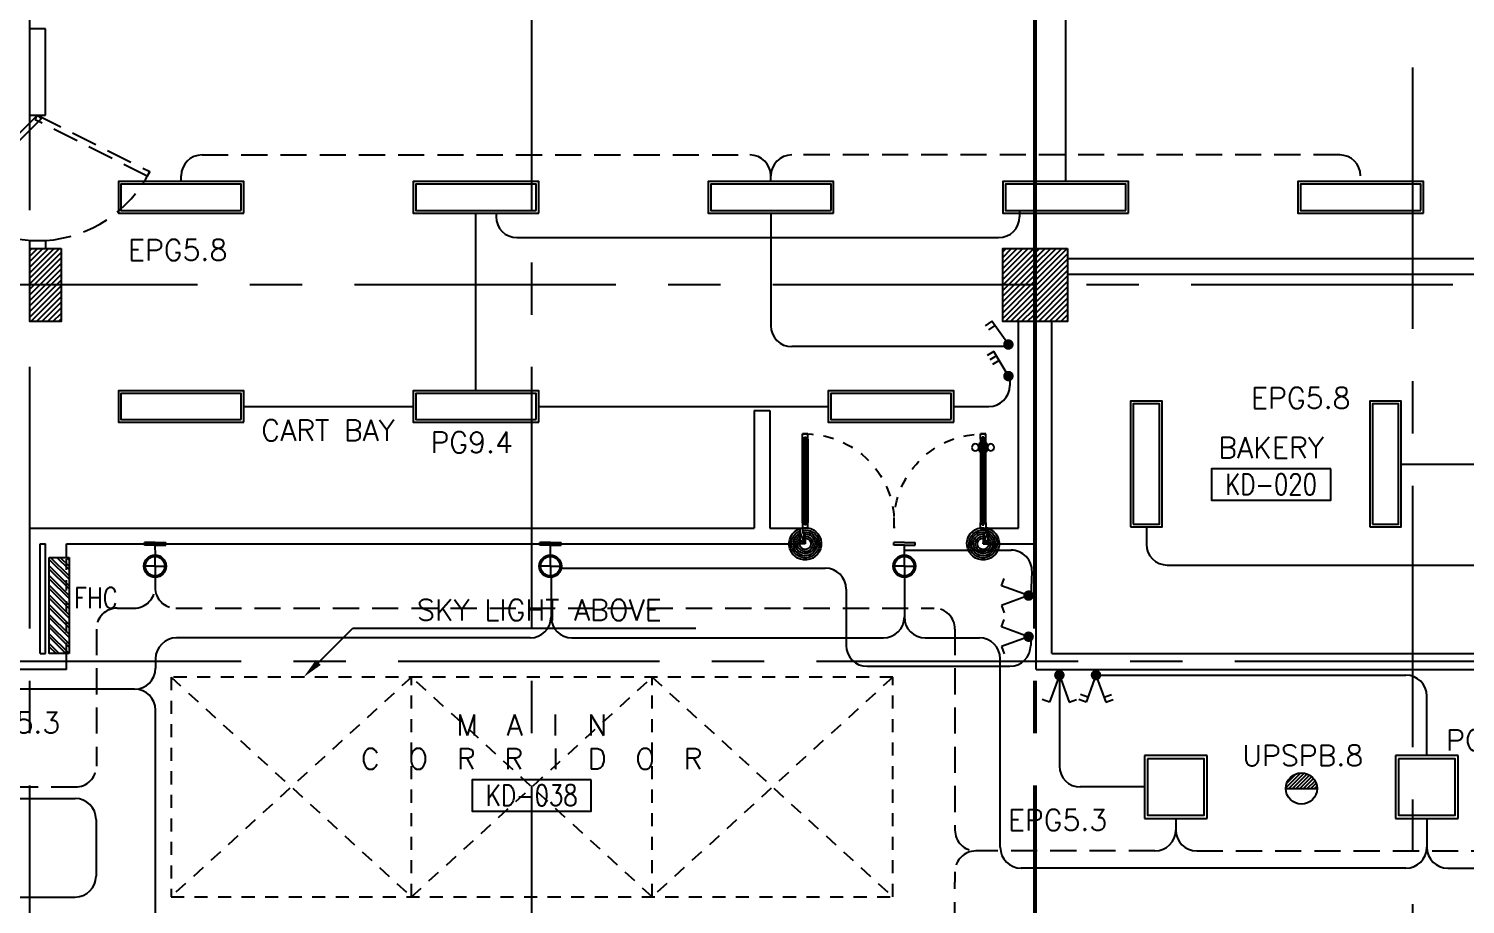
# Model space of a CAD drawing. Extents: x -0.4 to 93, y -13.2 to 77.1.
# Drawn here: x 38.64 to 52.37, y 44.25 to 52.62 of the extents above; entities that cross this region are included whole.
import ezdxf
from ezdxf.enums import TextEntityAlignment as Align

# ---------------------------------------------------------------- set-up
doc = ezdxf.new("R2010")
doc.units = 0
doc.header["$MEASUREMENT"] = 0
for name, pattern in [('CENTERX2', [4, 2.5, -0.5, 0.5, -0.5]), ('HIDDEN', [0.375, 0.25, -0.125]), ('HIDDEN2', [0.1875, 0.125, -0.0625])]:
    doc.linetypes.add(name, pattern=pattern)
doc.layers.get('0').update_dxf_attribs({"linetype": 'CONTINUOUS'})
for name, color, linetype in [('AXES', 11, 'CENTERX2'), ('COL', 11, 'CONTINUOUS'), ('DOOR', 11, 'CONTINUOUS'), ('E-CLINE', 2, 'CONTINUOUS'), ('E-HLINE', 2, 'HIDDEN'), ('E-LITE', 4, 'CONTINUOUS'), ('E-SWITCH', 4, 'CONTINUOUS'), ('E-TEXT', 4, 'CONTINUOUS'), ('E-TRXT', 4, 'CONTINUOUS'), ('EJ', 11, 'CONTINUOUS'), ('EL-LITE', 4, 'CONTINUOUS'), ('FHC', 11, 'CONTINUOUS'), ('HAT', 11, 'CONTINUOUS'), ('HIDDEN', 11, 'HIDDEN2'), ('RM-BOX', 11, 'CONTINUOUS'), ('RM-IND', 11, 'CONTINUOUS'), ('RM-NAME', 11, 'CONTINUOUS'), ('RM-NO', 11, 'CONTINUOUS'), ('WALL', 11, 'CONTINUOUS')]:
    doc.layers.add(name, color=color, linetype=linetype)
doc.styles.add('ROMANS', font='ROMANS.shx', dxfattribs={"width": 0.6})

# ---------------------------------------------------------------- blocks, each defined once
blk = doc.blocks.new('A$C272A55A0')
at = {"layer": 'DOOR', "color": 0, "linetype": 'ByBlock'}
for p, q in [((0, 900), (0, 1050)), ((50, 1050), (0, 1050)), ((50, 950), (50, 1050)), ((1750, 950), (1750, 1050)), ((1750, 1050), (1800, 1050)), ((1800, 1050), (1800, 900)), ((0, 900), (25, 900)), ((25, 950), (50, 950)), ((25, 900), (25, 950)), ((75, 900), (25, 900)), ((25, 850), (25, 900)), ((42, 850), (25, 850)), ((58, 870), (42, 870)), ((42, 870), (42, 850)), ((58, 850), (58, 870)), ((75, 850), (58, 850)), ((75, 900), (75, 850)), ((1725, 900), (1775, 900)), ((1725, 900), (1725, 850)), ((1725, 850), (1742, 850)), ((1742, 870), (1758, 870)), ((1742, 850), (1742, 870)), ((1775, 950), (1750, 950)), ((1758, 870), (1758, 850)), ((1758, 850), (1775, 850)), ((1775, 900), (1775, 950)), ((1800, 900), (1775, 900)), ((1775, 850), (1775, 900)), ((1718, 160), (1709, 160)), ((1709, 95), (1709, 160)), ((1725, 173), (1718, 173)), ((1718, 173), (1718, 83)), ((1718, 95), (1718, 160)), ((1775, 173), (1782, 173)), ((1782, 173), (1782, 83)), ((1782, 160), (1791, 160)), ((1782, 95), (1782, 160)), ((1791, 95), (1791, 160)), ((25, 50), (42, 50)), ((25, 50), (25, 0)), ((25, 0), (75, 0)), ((75, 0), (25, 0)), ((42, 50), (42, 30)), ((42, 30), (58, 30)), ((58, 50), (75, 50)), ((58, 50), (58, 30)), ((75, 50), (75, 0)), ((1718, 95), (1709, 95)), ((1725, 83), (1718, 83)), ((1742, 50), (1725, 50)), ((1725, 50), (1725, 0)), ((1775, 0), (1725, 0)), ((1725, 0), (1775, 0)), ((1742, 50), (1742, 30)), ((1758, 30), (1742, 30)), ((1775, 50), (1758, 50)), ((1758, 50), (1758, 30)), ((1775, 83), (1782, 83)), ((1775, 50), (1775, 0)), ((1782, 95), (1791, 95))]:
    blk.add_line(p, q, dxfattribs=at)
at = {"layer": 'DOOR', "color": 9, "linetype": 'ByBlock'}
for p, q in [((50, 1050), (0, 1010)), ((50, 1050), (0, 937)), ((50, 1050), (37, 950)), ((1750, 1050), (1800, 1010)), ((1750, 1050), (1800, 937)), ((1750, 1050), (1763, 950))]:
    blk.add_line(p, q, dxfattribs=at)
at = {"layer": 'DOOR', "linetype": 'ByBlock'}
for p, q in [((25, 850), (25, 50)), ((42, 850), (42, 50)), ((58, 850), (58, 50)), ((75, 50), (75, 850)), ((1725, 50), (1725, 850)), ((1742, 850), (1742, 50)), ((1758, 850), (1758, 50)), ((1775, 850), (1775, 50))]:
    blk.add_line(p, q, dxfattribs=at)
at = {"layer": 'DOOR', "color": 0, "linetype": 'ByBlock'}
for centre in [(1676, 128), (1824, 128)]:
    blk.add_circle(centre, 32.4, dxfattribs=at)
at = {"layer": 'DOOR', "color": 9, "linetype": 'ByBlock'}
for centre, radius, start, end in [((50, 1050), 54.4, 203.2074, 270), ((50, 1050), 74.4, 227.7764, 270), ((50, 1050), 94.4, 238.0182, 270), ((50, 1050), 34.4, 180, 270), ((50, 1050), 14.4, 180, 270), ((1750, 1050), 14.4, 270, 0), ((1750, 1050), 34.4, 270, 0), ((1750, 1050), 54.4, 270, 336.7926), ((1750, 1050), 74.4, 270, 312.2236), ((1750, 1050), 94.4, 270, 301.9818), ((50, 1050), 114, 244.0838, 257.3774), ((50, 1050), 134, 248.1598, 259.28), ((50, 1050), 154, 251.1053, 256.2858), ((1750, 1050), 114, 282.6226, 295.9162), ((1750, 1050), 134, 280.72, 291.8402), ((1750, 1050), 154, 283.7142, 288.8947)]:
    blk.add_arc(centre, radius, start, end, dxfattribs=at)
at = {"layer": 'DOOR', "linetype": 'HIDDEN', "ltscale": 0.5}
for centre, start, end in [((50, 851), 268.3174, 3.2965), ((1750, 851), 176.7035, 271.6826)]:
    blk.add_arc(centre, 851, start, end, dxfattribs=at)
at = {"layer": 'WALL', "linetype": 'ByBlock'}
blk.add_line((1800, 900), (1800, 1050), dxfattribs=at)
blk = doc.blocks.new('RM1')
at = {"layer": 'RM-BOX'}
blk.add_lwpolyline([(570, -200), (-570, -200), (-570, -500), (570, -500)], close=True, dxfattribs=at)
at = {"layer": 'RM-NAME', "style": 'ROMANS'}
for tag, p in [('ROOMNAME1', (0, 324)), ('ROOMNAME2', (0, 0))]:
    blk.add_attdef(tag, text='', height=200, dxfattribs=at).set_placement(p, align=Align.MIDDLE)
at = {"layer": 'RM-NO', "style": 'ROMANS', "width": 0.8}
blk.add_attdef('ROOMNO', text='', height=200, dxfattribs=at).set_placement((0, -350), align=Align.MIDDLE)
blk = doc.blocks.new('C11')
at = {"layer": 'HAT'}
h = blk.add_hatch(dxfattribs=at)
h.set_pattern_fill('ANSI31', color=256, scale=300, style=0)
h.set_pattern_definition([(45, (-383765.23, -62181), (-26.5165043, 26.5165043), [])])
h.paths.add_polyline_path([(-20, 350), (-20, 700), (-320, 700), (-320, 350)])
h.paths.add_polyline_path([(-320, 0), (-20, 0), (-20, 350), (-320, 350)])
h = blk.add_hatch(dxfattribs=at)
h.set_pattern_fill('ANSI31', color=256, scale=300, style=0)
h.set_pattern_definition([(45, (-383445.23, -62181), (-26.5165043, 26.5165043), [])])
h.paths.add_polyline_path([(300, 350), (300, 700), (0, 700), (0, 350)])
h.paths.add_polyline_path([(0, 0), (300, 0), (300, 350), (0, 350)])
at = {"layer": 'COL'}
for points in [[(-20, 700), (-20, 0), (-320, 0), (-320, 700)], [(300, 700), (300, 0), (0, 0), (0, 700)]]:
    blk.add_lwpolyline(points, close=True, dxfattribs=at)
blk = doc.blocks.new('1G2W')
for p, q in [((0.517, 0.188), (0.466, 0.329)), ((0, 0), (0.517, 0.188)), ((0, 0), (0.517, -0.188)), ((0.517, -0.188), (0.466, -0.329))]:
    blk.add_line(p, q)
at = {"const_width": 0.1}
blk.add_lwpolyline([(-0.05, 0, 1), (0.05, 0, 1)], format="xyb", close=True, dxfattribs=at)
blk = doc.blocks.new('2G2W')
for p, q in [((0.423, 0.154), (0.372, 0.295)), ((0.517, 0.188), (0.466, 0.329)), ((0, 0), (0.517, 0.188)), ((0, 0), (0.517, -0.188)), ((0.423, -0.154), (0.372, -0.295)), ((0.517, -0.188), (0.466, -0.329))]:
    blk.add_line(p, q)
at = {"const_width": 0.1}
blk.add_lwpolyline([(-0.05, 0, 1), (0.05, 0, 1)], format="xyb", close=True, dxfattribs=at)
blk = doc.blocks.new('L42')
at = {"layer": 'E-LITE'}
for p, q in [((0.3, 0.3), (-0.3, 0.3)), ((-0.3, 0.3), (-0.3, -0.3)), ((0.3, -0.3), (0.3, 0.3)), ((-0.3, -0.3), (0.3, -0.3))]:
    blk.add_line(p, q, dxfattribs=at)
at = {"layer": 'E-LITE', "color": 8}
blk.add_lwpolyline([(-0.27, 0.27), (-0.27, -0.27), (0.27, -0.27), (0.27, 0.27)], close=True, dxfattribs=at)
blk = doc.blocks.new('GLOP')
at = {"layer": 'E-LITE', "color": 8}
for q in [(-187, 0), (0, 187), (187, 0), (0, -187)]:
    blk.add_line((0, 0), q, dxfattribs=at)
at = {"layer": 'E-LITE'}
blk.add_circle((0, 0), 212, dxfattribs=at)
at = {"layer": 'E-LITE', "color": 8}
blk.add_circle((0, 0), 187, dxfattribs=at)
blk = doc.blocks.new('DEC')
at = {"layer": 'E-CLINE', "color": 8}
for p, q in [((-25, 102), (0, 102)), ((-25, -102), (0, -102))]:
    blk.add_line(p, q, dxfattribs=at)
at = {"layer": 'E-LITE', "color": 8}
for q in [(-25, 102), (-25, -102)]:
    blk.add_line((-25, 0), q, dxfattribs=at)
at = {"layer": 'E-LITE'}
for p, q in [((0, 0), (0, 102)), ((0, 0), (0, -102)), ((-120, -3), (-25, -1))]:
    blk.add_line(p, q, dxfattribs=at)
at = {"layer": 'E-LITE', "xscale": 0.5, "yscale": 0.5, "zscale": 0.5}
blk.add_blockref('GLOP', (-225, 0), dxfattribs=at)
blk = doc.blocks.new('L24')
at = {"color": 4}
blk.add_lwpolyline([(-0.6, 0.15), (-0.6, -0.15), (0.6, -0.15), (0.6, 0.15)], close=True, dxfattribs=at)
at = {"layer": 'E-LITE', "color": 8}
blk.add_lwpolyline([(-0.575, 0.125), (-0.575, -0.125), (0.575, -0.125), (0.575, 0.125)], close=True, dxfattribs=at)
blk = doc.blocks.new('3G1W')
for p, q in [((0, 0), (0.55, 0)), ((0.35, 0), (0.35, -0.15)), ((0.45, 0), (0.45, -0.15)), ((0.55, 0), (0.55, -0.15))]:
    blk.add_line(p, q)
at = {"const_width": 0.1}
blk.add_lwpolyline([(-0.05, 0, 1), (0.05, 0, 1)], format="xyb", close=True, dxfattribs=at)
blk = doc.blocks.new('2G1W')
for p, q in [((0, 0), (0.55, 0)), ((0.45, 0), (0.45, -0.15)), ((0.55, 0), (0.55, -0.15))]:
    blk.add_line(p, q)
at = {"const_width": 0.1}
blk.add_lwpolyline([(-0.05, 0, 1), (0.05, 0, 1)], format="xyb", close=True, dxfattribs=at)
blk = doc.blocks.new('EL')
at = {"layer": 'EL-LITE'}
h = blk.add_hatch(dxfattribs=at)
h.set_pattern_fill('ANSI31', color=4, scale=0.2, style=0)
h.set_pattern_definition([(45, (587.071197, 567.777136), (-0.0176776695, 0.0176776695), [])])
h.paths.add_polyline_path([(0.15, 0, 1), (-0.15, 0)])
at = {"layer": 'EL-LITE', "color": 4}
blk.add_line((-0.15, 0), (0.15, 0), dxfattribs=at)
blk.add_circle((0, 0), 0.15, dxfattribs=at)

msp = doc.modelspace()

# ---------------------------------------------------------------- hatches: boundary and pattern name
at = {"layer": 'FHC', "linetype": 'ByBlock', "ltscale": 0.3}
h = msp.add_hatch(dxfattribs=at)
h.set_pattern_fill('ANSI32', color=11, scale=175, angle=90, style=0)
h.set_pattern_definition([(135, (70.07555, -185.551366), (-0.046403882, -0.046403882), []), (135, (70.07555, -185.52043), (-0.046403882, -0.046403882), [])])
h.paths.add_polyline_path([(39.0245, 47.5648), (38.8345, 47.5648), (38.8345, 46.6448), (39.0245, 46.6448)])
h.paths.add_polyline_path([(39.4457, 46.4322), (39.0248, 46.4322), (39.0248, 46.6947), (39.4457, 46.6947)], flags=9)
at = {"layer": 'HAT'}
h = msp.add_hatch(dxfattribs=at)
h.set_pattern_fill('ANSI31', color=256, scale=0.3, style=0)
h.set_pattern_definition([(45, (-344.795687, -12.361), (-0.0265165043, 0.0265165043), [])])
h.paths.add_polyline_path([(38.9495, 50.17), (38.9495, 50.52), (38.6495, 50.52), (38.6495, 50.17)])
h.paths.add_polyline_path([(38.6495, 49.82), (38.9495, 49.82), (38.9495, 50.17), (38.6495, 50.17)])

# ---------------------------------------------------------------- linework, layer by layer
at = {"layer": 'AXES'}
for p, q in [((43.4495, -1.1143), (43.4495, 76.4248)), ((38.6495, -1.1143), (38.6495, 76.0748)), ((48.2495, -1.1143), (48.2495, 76.0748)), ((48.2695, -1.1143), (48.2695, 76.0748)), ((51.8695, 5.75), (51.8695, 64.57)), ((92.2523, 50.17), (22.4295, 50.17)), ((80.6695, 46.57), (22.4295, 46.57))]:
    msp.add_line(p, q, dxfattribs=at)
at = {"layer": 'COL'}
msp.add_lwpolyline([(38.9495, 50.52), (38.9495, 49.82), (38.6495, 49.82), (38.6495, 50.52)], close=True, dxfattribs=at)
at = {"layer": 'DOOR'}
msp.add_lwpolyline([(37.876, 50.9465), (37.9114, 50.9111), (38.7599, 51.7596), (38.7245, 51.795), (37.876, 50.9465, 0.1989107), (38.7245, 50.595, 0.4142117)], format="xyb", dxfattribs=at)
at = {"layer": 'DOOR', "color": 11, "linetype": 'HIDDEN'}
msp.add_lwpolyline([(39.7957, 51.254), (39.7731, 51.2093), (38.702, 51.7504), (38.7245, 51.795), (39.7957, 51.254, -0.2646419), (38.7995, 50.595, -0.4142117)], format="xyb", dxfattribs=at)
at = {"layer": 'E-CLINE', "color": 4}
for p, q in [((40.0961, 51.1577), (40.0961, 51.2135)), ((45.7336, 51.1577), (45.7336, 51.2135)), ((51.7585, 48.4575), (53.0488, 48.4575)), ((49.3228, 47.8575), (49.3228, 47.692)), ((43.6324, 47.3752), (43.6324, 46.9955)), ((47.0095, 47.3875), (47.0095, 46.9955)), ((49.5228, 47.492), (53.9891, 47.492)), ((43.4324, 46.7955), (40.052, 46.7955)), ((43.8324, 46.7955), (46.8095, 46.7955)), ((47.2095, 46.7955), (47.7264, 46.7955)), ((39.852, 46.5955), (39.852, 46.5054)), ((47.9264, 44.7935), (47.9264, 46.5955)), ((39.652, 46.3054), (35.9794, 46.3054)), ((39.852, 43.5388), (39.852, 46.1054)), ((49.6043, 45.07), (49.6043, 44.9583)), ((52.0043, 45.07), (52.0043, 44.7935)), ((51.8043, 44.5935), (48.1264, 44.5935)), ((52.2043, 44.5935), (54.2043, 44.5935))]:
    msp.add_line(p, q, dxfattribs=at)
at = {"layer": 'E-CLINE'}
msp.add_line((43.1064, 50.8577), (43.1064, 50.823), dxfattribs=at)
at = {"layer": 'E-CLINE', "color": 4}
for centre, start, end in [((40.2961, 51.2135), 90, 180), ((45.5336, 51.2135), 0, 90), ((45.9336, 51.2135), 90, 180), ((51.1711, 51.2135), 0, 90), ((49.5228, 47.692), 180, 270), ((43.4324, 46.9955), 270, 0), ((43.8324, 46.9955), 180, 270), ((46.8095, 46.9955), 270, 0), ((47.2095, 46.9955), 180, 270), ((40.052, 46.5955), 90, 180), ((47.7264, 46.5955), 0, 90), ((39.652, 46.5054), 270, 360), ((39.652, 46.1054), 0, 90), ((49.4043, 44.9583), 270, 0), ((49.8043, 44.9583), 180, 270), ((48.1264, 44.7935), 180, 270), ((51.8043, 44.7935), 270, 0), ((52.2043, 44.7935), 180, 270)]:
    msp.add_arc(centre, 0.2, start, end, dxfattribs=at)
at = {"layer": 'E-HLINE', "color": 4}
for p, q in [((40.2961, 51.4135), (45.5336, 51.4135)), ((51.1711, 51.4135), (45.9336, 51.4135)), ((39.8469, 47.375), (39.8469, 47.2803)), ((39.4859, 47.0803), (39.6469, 47.0803)), ((40.0469, 47.0803), (47.2932, 47.0803)), ((39.2859, 46.8803), (39.2859, 45.57)), ((47.4932, 46.8803), (47.4932, 44.9583)), ((38.4794, 45.37), (39.0859, 45.37)), ((49.4043, 44.7583), (47.6932, 44.7583)), ((49.8043, 44.7583), (56.6043, 44.7583)), ((47.4932, 44.5583), (47.4932, 44.4587)), ((47.4932, 43.6454), (47.4932, 44.4587))]:
    msp.add_line(p, q, dxfattribs=at)
for centre, start, end in [((39.6469, 47.2803), 270, 0), ((40.0469, 47.2803), 180, 270), ((39.4859, 46.8803), 90, 180), ((47.2932, 46.8803), 0, 90), ((39.0859, 45.57), 270, 0), ((47.6932, 44.9583), 180, 270), ((47.6932, 44.5583), 90, 180)]:
    msp.add_arc(centre, 0.2, start, end, dxfattribs=at)
at = {"layer": 'E-SWITCH', "color": 4}
for p, q in [((48.5523, 51.1577), (48.5523, 53.227)), ((42.9148, 49.1577), (42.9148, 50.8577)), ((45.7336, 50.8577), (45.7336, 49.7801)), ((48.1111, 50.8827), (48.1111, 50.823)), ((43.3064, 50.623), (47.9111, 50.623)), ((48.0188, 49.5801), (45.9336, 49.5801)), ((48.0175, 49.2772), (48.0175, 49.2077)), ((40.6961, 49.0077), (42.3148, 49.0077)), ((43.5148, 49.0077), (46.2828, 49.0077)), ((47.4828, 49.0077), (47.8175, 49.0077)), ((47.0114, 47.6341), (48.0301, 47.6341)), ((43.7299, 47.4623), (46.2535, 47.4623)), ((48.2225, 47.1999), (48.23, 47.4275)), ((46.4535, 47.2623), (46.4535, 46.7238)), ((48.2179, 46.7923), (48.2179, 46.7238)), ((46.6535, 46.5238), (48.0179, 46.5238)), ((48.4914, 46.4398), (48.4914, 45.57)), ((48.8414, 46.4398), (51.8043, 46.4398)), ((52.0043, 45.67), (52.0043, 46.2398)), ((49.3043, 45.37), (48.6914, 45.37)), ((38.4794, 45.26), (39.0831, 45.26)), ((39.2831, 45.06), (39.2831, 44.5178)), ((38.2252, 44.3178), (39.0831, 44.3178))]:
    msp.add_line(p, q, dxfattribs=at)
for centre, start, end in [((43.3064, 50.823), 180, 270), ((47.9111, 50.823), 270, 0), ((45.9336, 49.7801), 180, 270), ((47.8175, 49.2077), 270, 0), ((48.0301, 47.4341), 358.11832, 90), ((46.2535, 47.2623), 0, 90), ((46.6535, 46.7238), 180, 270), ((48.0179, 46.7238), 270, 0), ((51.8043, 46.2398), 0, 90), ((48.6914, 45.57), 180, 270), ((39.0831, 45.06), 0, 90), ((39.0831, 44.5178), 270, 0)]:
    msp.add_arc(centre, 0.2, start, end, dxfattribs=at)
at = {"layer": 'FHC', "linetype": 'ByBlock', "ltscale": 0.3}
for p, q in [((38.8345, 46.6448), (38.8345, 47.5648)), ((38.8345, 47.5648), (39.0245, 47.5648)), ((39.0245, 47.5648), (39.0245, 46.6448)), ((39.0245, 46.6448), (38.8345, 46.6448))]:
    msp.add_line(p, q, dxfattribs=at)
at = {"layer": 'FHC', "color": 250, "linetype": 'HIDDEN', "ltscale": 0.25}
msp.add_line((38.9995, 46.6478), (38.9995, 47.563), dxfattribs=at)
at = {"layer": 'HIDDEN'}
for p, q in [((46.8995, 46.42), (39.9995, 46.42)), ((39.9995, 46.42), (39.9995, 44.32)), ((42.2995, 46.42), (39.9995, 44.32)), ((39.9995, 46.42), (42.2995, 44.32)), ((44.5995, 44.32), (42.2995, 46.42)), ((42.2995, 44.32), (44.5995, 46.42)), ((42.2995, 44.32), (42.2995, 46.42)), ((42.2995, 44.32), (42.2995, 46.42)), ((46.8995, 46.42), (44.5995, 44.32)), ((44.5995, 46.42), (46.8995, 44.32)), ((44.5995, 44.32), (44.5995, 46.42)), ((44.5995, 44.32), (44.5995, 46.42)), ((46.8995, 44.32), (46.8995, 46.42)), ((39.9995, 44.32), (46.8995, 44.32))]:
    msp.add_line(p, q, dxfattribs=at)
at = {"layer": 'RM-IND'}
for p, q in [((41.4086, 46.5611), (41.737, 46.8879)), ((41.737, 46.8879), (42.25, 46.8879)), ((42.25, 46.8879), (45.0167, 46.8879))]:
    msp.add_line(p, q, dxfattribs=at)
msp.add_solid([(41.4321, 46.5374), (41.3851, 46.5847), (41.2668, 46.42)], dxfattribs=at)
at = {"layer": 'WALL'}
for p, q in [((38.6495, 51.795), (38.6495, 52.62)), ((38.7995, 52.62), (38.6495, 52.62)), ((38.7995, 51.795), (38.7995, 52.62)), ((38.6495, 51.795), (38.7995, 51.795)), ((48.2495, 50.42), (48.2495, 51.02)), ((48.2695, 50.42), (48.2695, 51.02)), ((38.6495, 50.595), (38.7995, 50.595)), ((38.6495, 50.52), (38.6495, 50.595)), ((38.7995, 50.595), (38.7995, 50.52)), ((52.9945, 50.42), (48.5695, 50.42)), ((52.9945, 50.27), (48.5695, 50.27)), ((48.2495, 47.695), (48.2495, 49.92)), ((48.2695, 46.495), (48.2695, 49.92)), ((48.0995, 47.845), (48.0995, 49.82)), ((48.4195, 46.645), (48.4195, 49.82)), ((45.5745, 48.97), (45.5745, 47.845)), ((45.5745, 48.97), (45.7245, 48.97)), ((45.7245, 48.97), (45.7245, 47.845)), ((48.0995, 47.845), (48.0995, 48.5644)), ((38.6495, 47.845), (45.5745, 47.845)), ((45.7245, 47.845), (46.012, 47.845)), ((46.012, 47.845), (46.012, 47.695)), ((47.812, 47.845), (48.0995, 47.845)), ((47.812, 47.845), (47.812, 47.695)), ((38.7495, 47.695), (38.7995, 47.695)), ((38.7495, 46.645), (38.7495, 47.695)), ((38.7995, 46.645), (38.7995, 47.695)), ((38.9995, 47.695), (46.012, 47.695)), ((38.9995, 47.5648), (38.9995, 47.695)), ((47.812, 47.695), (48.2495, 47.695)), ((38.7495, 46.645), (38.7995, 46.645)), ((38.9995, 46.495), (38.9995, 46.6448)), ((48.4195, 46.645), (53.0695, 46.645)), ((38.9995, 46.495), (33.8545, 46.495)), ((48.2695, 46.495), (52.532, 46.495)), ((51.8695, 46.495), (53.2195, 46.495))]:
    msp.add_line(p, q, dxfattribs=at)

# ---------------------------------------------------------------- block references
at = {"layer": 'DOOR', "color": 0, "xscale": -0.001000000047497451, "yscale": 0.0009999999892897904, "zscale": 0.001, "rotation": 180}
msp.add_blockref('A$C272A55A0', (46.012, 48.7454), dxfattribs=at)
at = {"layer": 'E-LITE', "color": 4}
for p, rotation in [((40.0961, 51.0077), 180), ((42.9148, 51.0077), 180), ((45.7336, 51.0077), 180), ((48.5523, 51.0077), 180), ((51.3711, 51.0077), 180), ((40.0961, 49.0077), 180), ((42.9148, 49.0077), 180), ((46.8828, 49.0077), 180), ((49.3228, 48.4575), 90), ((51.6085, 48.4575), 90)]:
    msp.add_blockref('L24', p, dxfattribs=dict(at, rotation=rotation))
at = {"layer": 'E-LITE', "color": 4, "xscale": 0.0009999999892897904, "yscale": 0.0009999999892897904, "zscale": 0.001, "rotation": 90}
for p in [(39.8469, 47.7063), (43.6256, 47.7063), (47.0095, 47.7063)]:
    msp.add_blockref('DEC', p, dxfattribs=at)
at = {"layer": 'E-LITE', "color": 4}
for p in [(49.6043, 45.37), (52.0043, 45.37)]:
    msp.add_blockref('L42', p, dxfattribs=at)
at = {"layer": 'E-LITE'}
msp.add_blockref('EL', (50.8055, 45.3555), dxfattribs=at)
at = {"layer": 'E-SWITCH', "color": 4, "yscale": 0.5, "zscale": 0.5}
for name, p, xscale, rotation in [('2G1W', (48.0042, 49.6004), -0.4999999999958512, 305.5049554000161), ('3G1W', (48.0048, 49.2987), -0.5, 300.6861358462982), ('1G2W', (48.1975, 47.1999), 0.5, 180), ('1G2W', (48.1975, 46.8069), 0.5, 180), ('1G2W', (48.4914, 46.4398), -0.5, 90), ('2G2W', (48.8414, 46.4398), -0.5, 90)]:
    msp.add_blockref(name, p, dxfattribs=dict(at, xscale=xscale, rotation=rotation))
at = {"layer": 'EJ', "color": 2, "linetype": 'ByBlock', "xscale": 0.001000000047497451, "yscale": 0.0009999999892897904, "zscale": 0.001}
msp.add_blockref('C11', (48.2695, 49.82), dxfattribs=at)
at = {"layer": 'HAT', "xscale": 0.001000000047497451, "yscale": 0.0009999999892897904, "zscale": 0.001}
for p, values in [((50.5151, 48.6135), {'ROOMNO': 'KD-020', 'ROOMNAME2': 'BAKERY'}), ((43.4474, 45.6396), {'ROOMNO': 'KD-038', 'ROOMNAME2': 'C  O  R  R  I  D  O  R', 'ROOMNAME1': 'M  A  I  N'})]:
    msp.add_blockref('RM1', p, dxfattribs=at).add_auto_attribs(values)

# ---------------------------------------------------------------- texts
at = {"layer": 'E-TEXT', "color": 4, "style": 'ROMANS'}
for s, p in [('EPG5.8', (39.5873, 50.4032)), ('EPG5.8', (50.3236, 48.9896)), ('PG9.4', (42.4795, 48.5642)), ('EPG5.3', (37.9896, 45.8862)), ('PG7.8', (52.1877, 45.7177)), ('EPG5.3', (47.9984, 44.9539))]:
    msp.add_text(s, height=0.2, dxfattribs=at).set_placement(p)
at = {"layer": 'E-TRXT', "color": 4, "style": 'ROMANS'}
msp.add_text('UPSPB.8', height=0.2, dxfattribs=at).set_placement((50.2391, 45.5709))
at = {"layer": 'FHC', "style": 'ROMANS', "width": 0.8}
msp.add_text('FHC', height=0.2, dxfattribs=at).set_placement((39.0721, 47.0785))
at = {"layer": 'RM-NAME', "style": 'ROMANS'}
msp.add_text(' CART BAY', height=0.2, dxfattribs=at).set_placement((41.4325, 48.7802), align=Align.MIDDLE)
msp.add_text('SKY LIGHT ABOVE', height=0.2, dxfattribs=at).set_placement((42.35, 47.0629), align=Align.MIDDLE_LEFT)

doc.saveas('drawing.dxf')
